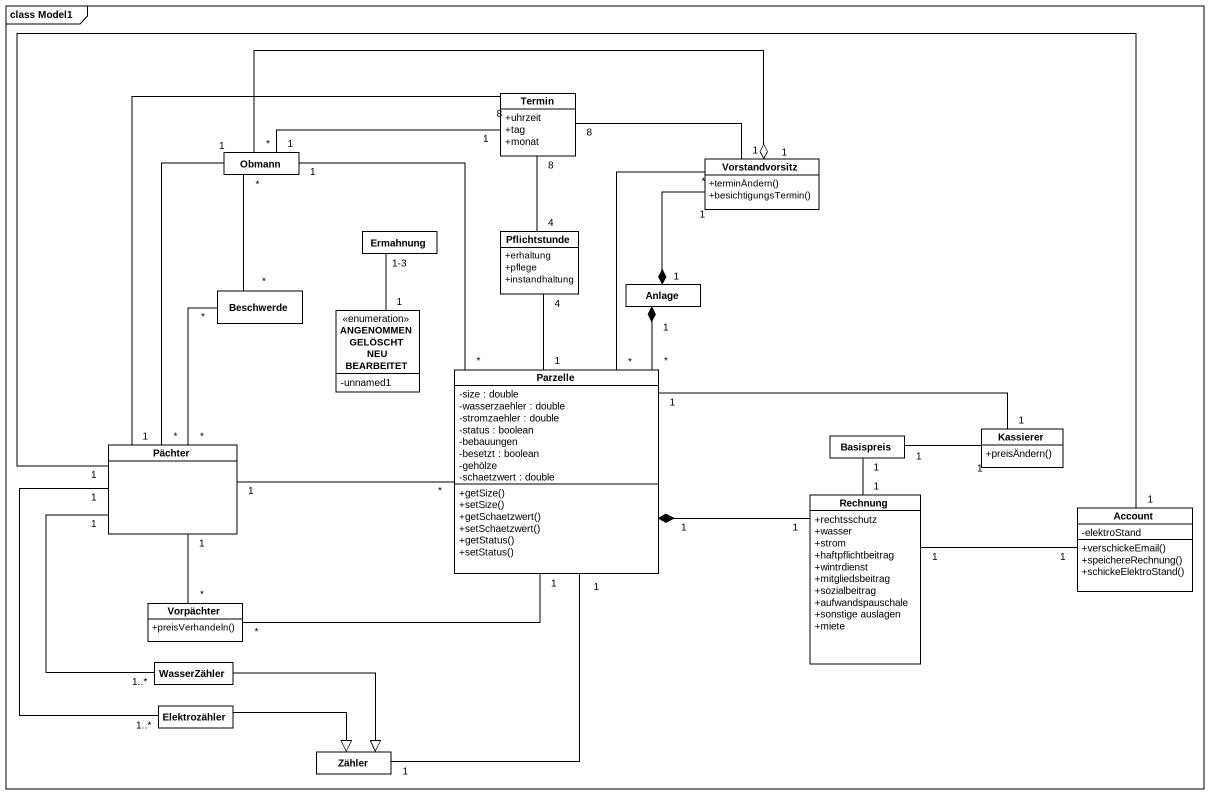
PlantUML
@startuml
mainframe class Model1
hide circle
hide empty members
skinparam classAttributeIconSize 0
class Termin {
  +uhrzeit
  +tag
  +monat
}
class Obmann
class Vorstandvorsitz {
  +terminÄndern()
  +besichtigungsTermin()
}
class Ermahnung
class Pflichtstunde {
  +erhaltung
  +pflege
  +instandhaltung
}
class Anlage
class Beschwerde
enum "ANGENOMMEN GELÖSCHT NEU BEARBEITET" as ANGENOMMEN_GELÖSCHT_NEU {
  -unnamed1
}
class Parzelle {
  -size : double
  -wasserzaehler : double
  -stromzaehler : double
  -status : boolean
  -bebauungen
  -besetzt : boolean
  -gehölze
  -schaetzwert : double
  +getSize()
  +setSize()
  +getSchaetzwert()
  +setSchaetzwert()
  +getStatus()
  +setStatus()
}
class Pächter
class Basispreis
class Kassierer {
  +preisÄndern()
}
class Rechnung {
  +rechtsschutz
  +wasser
  +strom
  +haftpflichtbeitrag
  +wintrdienst
  +mitgliedsbeitrag
  +sozialbeitrag
  +aufwandspauschale
  +sonstige auslagen
  +miete
}
class Account {
  -elektroStand
  +verschickeEmail()
  +speichereRechnung()
  +schickeElektroStand()
}
class Vorpächter {
  +preisVerhandeln()
}
class WasserZähler
class Elektrozähler
class Zähler
Termin "8" -right- "1" Vorstandvorsitz
Termin "8" -- "1" Pächter
Obmann "1" -right- "1" Termin
Obmann "1" -- "*" Parzelle
Vorstandvorsitz "1" o-left- "*" Obmann
Vorstandvorsitz "*" -- "*" Parzelle
Ermahnung "1-3" -- "1" ANGENOMMEN_GELÖSCHT_NEU
Pflichtstunde "4" -up- "8" Termin
Anlage "1" *-up- "1" Vorstandvorsitz
Anlage "1" *-- "*" Parzelle
Beschwerde "*" -up- "*" Obmann
Parzelle "1" -up- "4" Pflichtstunde
Parzelle "1" *-right- "1" Rechnung
Parzelle "1" -left- "*" Vorpächter
Parzelle "1" -- "1" Zähler
Pächter "*" -up- "1" Obmann
Pächter "*" -up- "*" Beschwerde
Pächter "1" -right- "*" Parzelle
Basispreis "1" -- "1" Rechnung
Kassierer "1" -left- "1" Parzelle
Kassierer "1" -left- "1" Basispreis
Account "1" -left- "1" Pächter
Account "1" -left- "1" Rechnung
Vorpächter "*" -up- "1" Pächter
WasserZähler "1..*" -up- "1" Pächter
WasserZähler -right-|> Zähler
Elektrozähler "1..*" -up- "1" Pächter
Elektrozähler -right-|> Zähler
@enduml
